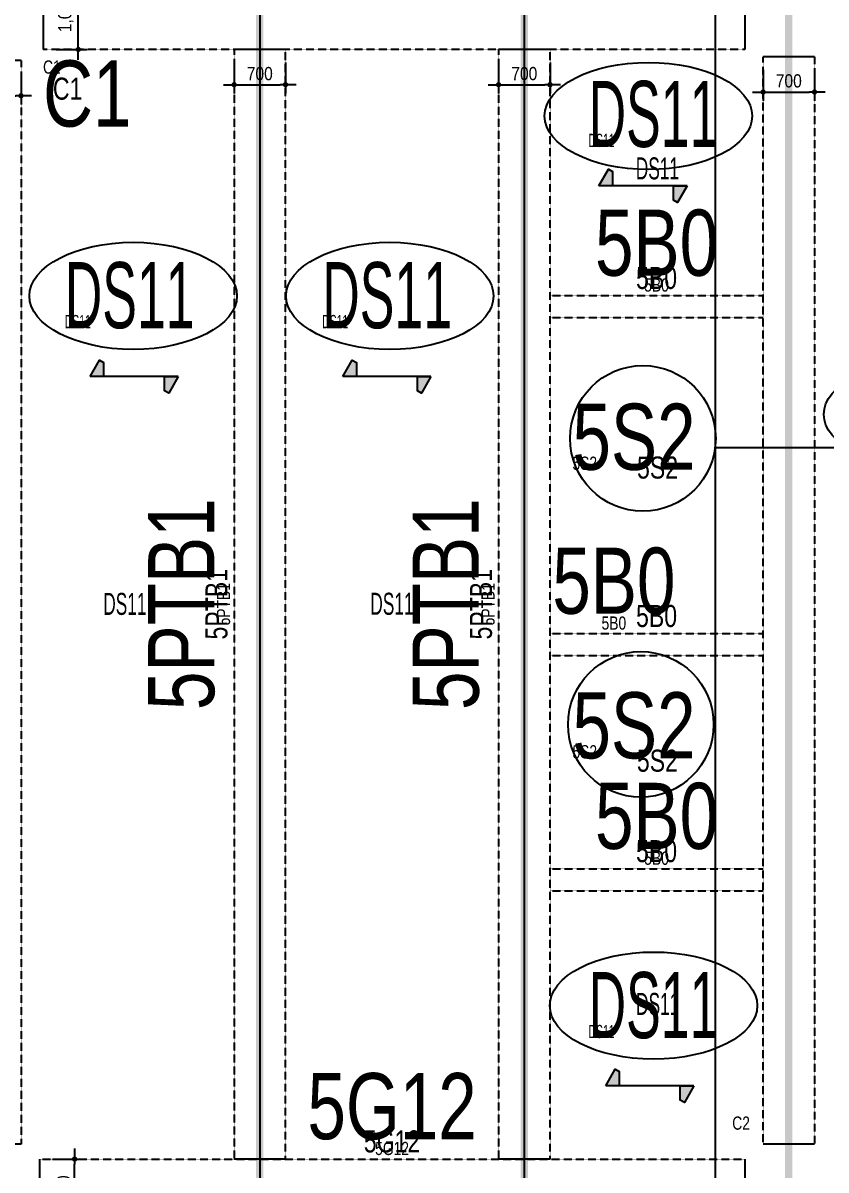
# Model space of a CAD drawing. Header units: millimetres. Extents: x 90970 to 179136, y 102485 to 153500.
# Drawn here: x 156730 to 167661, y 112355 to 127965 of the extents above; entities that cross this region are included whole.
import ezdxf
from ezdxf.enums import TextEntityAlignment as Align

# ---------------------------------------------------------------- set-up
doc = ezdxf.new("R2010")
doc.units = ezdxf.units.MM
doc.linetypes.add('HID', pattern=[2.3, 1.5, -0.8])
doc.linetypes.add('HIDDEN2', pattern=[0.1875, 0.125, -0.0625])
doc.layers.get('Defpoints').update_dxf_attribs({"color": 159})
for name, color, linetype in [('^DECK', 130, 'Continuous'), ('A-CEN', 1, 'Continuous'), ('BEAM-TEXT', 4, 'Continuous'), ('BEAM-TEXT @ 100', 4, 'Continuous'), ('BEAM-TEXT @ 300', 4, 'Continuous'), ('BEAM-TEXT @ 60', 4, 'Continuous'), ('COLUMN-TEXT', 2, 'Continuous'), ('COLUMN-TEXT @ 100', 2, 'Continuous'), ('COLUMN-TEXT @ 300', 2, 'Continuous'), ('COLUMN-TEXT @ 60', 2, 'Continuous'), ('DECK-PL', 4, 'Continuous'), ('DECK-SLAB', 4, 'Continuous'), ('DECK-SLAB @ 100', 4, 'Continuous'), ('DECK-SLAB @ 300', 4, 'Continuous'), ('DECK-SLAB @ 60', 4, 'Continuous'), ('GIRDER-TEXT', 7, 'Continuous'), ('GIRDER-TEXT @ 100', 7, 'Continuous'), ('GIRDER-TEXT @ 300', 7, 'Continuous'), ('GIRDER-TEXT @ 60', 7, 'Continuous'), ('PT', 251, 'Continuous'), ('TXT-SLAB', 6, 'Continuous'), ('TXT-SLAB @ 100', 6, 'Continuous'), ('TXT-SLAB @ 300', 6, 'Continuous'), ('TXT-SLAB @ 60', 6, 'Continuous'), ('보(beam)', 4, 'HID'), ('보(girder)', 7, 'HID')]:
    doc.layers.add(name, color=color, linetype=linetype)
doc.layers.add('NOPLOT', color=191, linetype='Continuous', plot=False)
doc.styles.add('Gdim', font='Dotum.ttf', dxfattribs={"width": 0.9})
doc.styles.add('Gtx', font='Dotum.ttf')
doc.dimstyles.new('Gdim200', dxfattribs={"dimscale": 200, "dimtxt": 3, "dimasz": 1.2, "dimexe": 2, "dimexo": 3, "dimgap": 1, "dimtad": 1, "dimdsep": 46, "dimlunit": 6, "dimtxsty": 'Gdim', "dimblk1": '_CIDOT', "dimblk2": '_CIDOT', "dimsah": 1, "dimcen": 2.5, "dimdle": 2, "dimclrd": 1, "dimclre": 1, "dimclrt": 3, "dimazin": 2, "dimtfac": 1, "dimtix": 1, "dimtmove": 2, "dimatfit": 3, "dimldrblk": '_CIDOT', "dimfxl": 0, "dimtolj": 1, "dimtzin": 0, "dimarcsym": 0})

# ---------------------------------------------------------------- blocks, each defined once
blk = doc.blocks.new('_CIDOT')
at = {"color": 0, "linetype": 'ByBlock'}
blk.add_line((2, 0), (-1, 0), dxfattribs=at)
at = {"color": 0, "linetype": 'ByBlock', "const_width": 0.5}
blk.add_lwpolyline([(-0.25, 0, 1), (0.25, 0, 1)], format="xyb", close=True, dxfattribs=at)
blk = doc.blocks.new('*D313')
at = {"layer": 'Defpoints', "color": 155, "lineweight": -2, "transparency": 16777216}
for p, q in [((-1725, 900), (-1305, 900)), ((-1425, -28), (-1425, 828)), ((-1725, -100), (-1305, -100))]:
    blk.add_line(p, q, dxfattribs=at)
at = {"layer": 'Defpoints', "color": 0, "transparency": 16777216}
for p in [(-1905, 900), (-1425, 900), (-1905, -100)]:
    blk.add_point(p, dxfattribs=at)
at = {"layer": 'Defpoints', "color": 155, "lineweight": -2, "transparency": 16777216, "xscale": 71.99999999999994, "yscale": 71.99999999999994, "zscale": 71.99999999999994}
for p, rotation in [((-1425, 900), 90), ((-1425, -100), 270)]:
    blk.add_blockref('_CIDOT', p, dxfattribs=dict(at, rotation=rotation))
at = {"layer": 'Defpoints', "color": 3, "transparency": 16777216, "insert": (-1593, 400), "char_height": 180, "attachment_point": 5, "rotation": 90, "style": 'Gdim'}
blk.add_mtext('\\A1;{\\C155;1,000}', dxfattribs=at)
blk = doc.blocks.new('*D315')
at = {"layer": 'Defpoints', "color": 155, "lineweight": -2, "transparency": 16777216}
for p, q in [((-1725, 800), (-1305, 800)), ((-1425, 72), (-1425, 728)), ((-1725, 0), (-1305, 0))]:
    blk.add_line(p, q, dxfattribs=at)
at = {"layer": 'Defpoints', "color": 0, "transparency": 16777216}
for p in [(-1905, 800), (-1425, 800), (-1905, 0)]:
    blk.add_point(p, dxfattribs=at)
at = {"layer": 'Defpoints', "color": 155, "lineweight": -2, "transparency": 16777216, "xscale": 71.99999999999994, "yscale": 71.99999999999994, "zscale": 71.99999999999994}
for p, rotation in [((-1425, 800), 90), ((-1425, 0), 270)]:
    blk.add_blockref('_CIDOT', p, dxfattribs=dict(at, rotation=rotation))
at = {"layer": 'Defpoints', "color": 3, "transparency": 16777216, "insert": (-1576, 400), "char_height": 180, "attachment_point": 5, "rotation": 90, "style": 'Gdim'}
blk.add_mtext('\\A1;{\\C155;800}', dxfattribs=at)
blk = doc.blocks.new('*U1050')
at = {"layer": 'GIRDER-TEXT @ 100', "style": 'Gtx', "width": 0.8}
blk.add_text('5G12', height=300, dxfattribs=at).set_placement((161754, 112505), align=Align.BOTTOM_CENTER)
at = {"layer": 'GIRDER-TEXT @ 300', "style": 'Gtx', "width": 0.8}
blk.add_text('5G12', height=900, dxfattribs=at).set_placement((161754, 112505), align=Align.BOTTOM_CENTER)
at = {"layer": 'GIRDER-TEXT @ 60', "style": 'Gtx', "width": 0.8}
blk.add_text('5G12', height=180, dxfattribs=at).set_placement((161754, 112505), align=Align.BOTTOM_CENTER)
blk = doc.blocks.new('*D277')
at = {"layer": 'Defpoints', "color": 155, "lineweight": -2, "transparency": 16777216}
for p, q in [((-1675, 750), (-1255, 750)), ((-1375, 122), (-1375, 678)), ((-1675, 50), (-1255, 50))]:
    blk.add_line(p, q, dxfattribs=at)
at = {"layer": 'Defpoints', "color": 0, "transparency": 16777216}
for p in [(-1855, 750), (-1375, 750), (-1855, 50)]:
    blk.add_point(p, dxfattribs=at)
at = {"layer": 'Defpoints', "color": 155, "lineweight": -2, "transparency": 16777216, "xscale": 71.99999999999994, "yscale": 71.99999999999994, "zscale": 71.99999999999994}
for p, rotation in [((-1375, 750), 90), ((-1375, 50), 270)]:
    blk.add_blockref('_CIDOT', p, dxfattribs=dict(at, rotation=rotation))
at = {"layer": 'Defpoints', "color": 3, "transparency": 16777216, "insert": (-1526, 400), "char_height": 180, "attachment_point": 5, "rotation": 90, "style": 'Gdim'}
blk.add_mtext('\\A1;{\\C155;700}', dxfattribs=at)
blk = doc.blocks.new('*D275')
at = {"layer": 'Defpoints', "color": 155, "lineweight": -2, "transparency": 16777216}
for p, q in [((-1725, 750), (-1305, 750)), ((-1425, 122), (-1425, 678)), ((-1725, 50), (-1305, 50))]:
    blk.add_line(p, q, dxfattribs=at)
at = {"layer": 'Defpoints', "color": 0, "transparency": 16777216}
for p in [(-1905, 750), (-1425, 750), (-1905, 50)]:
    blk.add_point(p, dxfattribs=at)
at = {"layer": 'Defpoints', "color": 155, "lineweight": -2, "transparency": 16777216, "xscale": 71.99999999999994, "yscale": 71.99999999999994, "zscale": 71.99999999999994}
for p, rotation in [((-1425, 750), 90), ((-1425, 50), 270)]:
    blk.add_blockref('_CIDOT', p, dxfattribs=dict(at, rotation=rotation))
at = {"layer": 'Defpoints', "color": 3, "transparency": 16777216, "insert": (-1576, 400), "char_height": 180, "attachment_point": 5, "rotation": 90, "style": 'Gdim'}
blk.add_mtext('\\A1;{\\C155;700}', dxfattribs=at)
blk = doc.blocks.new('*D281')
at = {"layer": 'Defpoints', "color": 155, "lineweight": -2, "transparency": 16777216}
for p, q in [((-888, 650), (-468, 650)), ((-588, 22), (-588, 578)), ((-888, -50), (-468, -50))]:
    blk.add_line(p, q, dxfattribs=at)
at = {"layer": 'Defpoints', "color": 0, "transparency": 16777216}
for p in [(-1068, 650), (-588, 650), (-1068, -50)]:
    blk.add_point(p, dxfattribs=at)
at = {"layer": 'Defpoints', "color": 155, "lineweight": -2, "transparency": 16777216, "xscale": 71.99999999999994, "yscale": 71.99999999999994, "zscale": 71.99999999999994}
for p, rotation in [((-588, 650), 90), ((-588, -50), 270)]:
    blk.add_blockref('_CIDOT', p, dxfattribs=dict(at, rotation=rotation))
at = {"layer": 'Defpoints', "color": 3, "transparency": 16777216, "insert": (-738, 300), "char_height": 180, "attachment_point": 5, "rotation": 90, "style": 'Gdim'}
blk.add_mtext('\\A1;{\\C155;700}', dxfattribs=at)
blk = doc.blocks.new('*U1179')
at = {"layer": 'BEAM-TEXT @ 100', "style": 'Gtx', "width": 0.8}
blk.add_text('5PTB1', height=300, rotation=90, dxfattribs=at).set_placement((159604, 120055), align=Align.BOTTOM_CENTER)
at = {"layer": 'BEAM-TEXT @ 300', "style": 'Gtx', "width": 0.8}
blk.add_text('5PTB1', height=900, rotation=90, dxfattribs=at).set_placement((159604, 120055), align=Align.BOTTOM_CENTER)
at = {"layer": 'BEAM-TEXT @ 60', "style": 'Gtx', "width": 0.8}
blk.add_text('5PTB1', height=180, rotation=90, dxfattribs=at).set_placement((159604, 120055), align=Align.BOTTOM_CENTER)
blk = doc.blocks.new('*U1180')
at = {"layer": 'BEAM-TEXT @ 100', "style": 'Gtx', "width": 0.8}
blk.add_text('5PTB1', height=300, rotation=90, dxfattribs=at).set_placement((163204, 120055), align=Align.BOTTOM_CENTER)
at = {"layer": 'BEAM-TEXT @ 300', "style": 'Gtx', "width": 0.8}
blk.add_text('5PTB1', height=900, rotation=90, dxfattribs=at).set_placement((163204, 120055), align=Align.BOTTOM_CENTER)
at = {"layer": 'BEAM-TEXT @ 60', "style": 'Gtx', "width": 0.8}
blk.add_text('5PTB1', height=180, rotation=90, dxfattribs=at).set_placement((163204, 120055), align=Align.BOTTOM_CENTER)
blk = doc.blocks.new('*U1204')
at = {"layer": 'BEAM-TEXT @ 100', "style": 'Gtx', "width": 0.8}
blk.add_text('5B0', height=300, dxfattribs=at).set_placement((165354, 116455), align=Align.BOTTOM_CENTER)
at = {"layer": 'BEAM-TEXT @ 300', "style": 'Gtx', "width": 0.8}
blk.add_text('5B0', height=900, dxfattribs=at).set_placement((165354, 116455), align=Align.BOTTOM_CENTER)
at = {"layer": 'BEAM-TEXT @ 60', "style": 'Gtx', "width": 0.8}
blk.add_text('5B0', height=180, dxfattribs=at).set_placement((165354, 116455), align=Align.BOTTOM_CENTER)
blk = doc.blocks.new('*U1205')
at = {"layer": 'BEAM-TEXT @ 100', "style": 'Gtx', "width": 0.8}
blk.add_text('5B0', height=300, dxfattribs=at).set_placement((165354, 119655), align=Align.BOTTOM_CENTER)
at = {"layer": 'BEAM-TEXT @ 300', "style": 'Gtx', "width": 0.8}
blk.add_text('5B0', height=900, dxfattribs=at).set_placement((164773, 119655), align=Align.BOTTOM_CENTER)
at = {"layer": 'BEAM-TEXT @ 60', "style": 'Gtx', "width": 0.8}
blk.add_text('5B0', height=180, dxfattribs=at).set_placement((164773, 119655), align=Align.BOTTOM_CENTER)
blk = doc.blocks.new('*U1206')
at = {"layer": 'BEAM-TEXT @ 100', "style": 'Gtx', "width": 0.8}
blk.add_text('5B0', height=300, dxfattribs=at).set_placement((165354, 124255), align=Align.BOTTOM_CENTER)
at = {"layer": 'BEAM-TEXT @ 300', "style": 'Gtx', "width": 0.8}
blk.add_text('5B0', height=900, dxfattribs=at).set_placement((165354, 124255), align=Align.BOTTOM_CENTER)
at = {"layer": 'BEAM-TEXT @ 60', "style": 'Gtx', "width": 0.8}
blk.add_text('5B0', height=180, dxfattribs=at).set_placement((165354, 124255), align=Align.BOTTOM_CENTER)
blk = doc.blocks.new('*U1229')
at = {"layer": 'COLUMN-TEXT @ 100', "color": 3, "style": 'Gtx', "width": 0.8}
blk.add_text('C1A', height=300, dxfattribs=at).set_placement((168024, 127223), align=Align.TOP_LEFT)
at = {"layer": 'COLUMN-TEXT @ 300', "color": 3, "style": 'Gtx', "width": 0.8}
blk.add_text('C1A', height=900, dxfattribs=at).set_placement((167754, 127505), align=Align.TOP_LEFT)
at = {"layer": 'COLUMN-TEXT @ 60', "color": 3, "style": 'Gtx', "width": 0.8}
blk.add_text('C1A', height=180, dxfattribs=at).set_placement((166284, 129094), align=Align.TOP_LEFT)
blk = doc.blocks.new('*U1230')
at = {"layer": 'COLUMN-TEXT @ 100', "color": 3, "style": 'Gtx', "width": 0.8}
blk.add_text('C1', height=300, dxfattribs=at).set_placement((157138, 127221), align=Align.TOP_LEFT)
at = {"layer": 'COLUMN-TEXT @ 300', "color": 3, "style": 'Gtx', "width": 0.8}
blk.add_text('C1', height=900, dxfattribs=at).set_placement((157004, 127455), align=Align.TOP_LEFT)
at = {"layer": 'COLUMN-TEXT @ 60', "color": 3, "style": 'Gtx', "width": 0.8}
blk.add_text('C1', height=180, dxfattribs=at).set_placement((157004, 127455), align=Align.TOP_LEFT)
blk = doc.blocks.new('*U1241')
at = {"layer": 'COLUMN-TEXT @ 100', "color": 3, "style": 'Gtx', "width": 0.8}
blk.add_text('C2', height=300, dxfattribs=at).set_placement((168073, 111287), align=Align.TOP_LEFT)
at = {"layer": 'COLUMN-TEXT @ 300', "color": 3, "style": 'Gtx', "width": 0.8}
blk.add_text('C2', height=900, dxfattribs=at).set_placement((167754, 111505), align=Align.TOP_LEFT)
at = {"layer": 'COLUMN-TEXT @ 60', "color": 3, "style": 'Gtx', "width": 0.8}
blk.add_text('C2', height=180, dxfattribs=at).set_placement((166384, 113084), align=Align.TOP_LEFT)
blk = doc.blocks.new('*U1259')
at = {"layer": 'TXT-SLAB @ 100', "style": 'Gtx', "width": 0.8}
blk.add_text('5S2', height=300, dxfattribs=at).set_placement((165088, 121765))
at = {"layer": 'TXT-SLAB @ 300', "style": 'Gtx', "width": 0.8}
blk.add_text('5S2', height=900, dxfattribs=at).set_placement((164209, 121884))
at = {"layer": 'TXT-SLAB @ 60', "style": 'Gtx', "width": 0.8}
blk.add_text('5S2', height=180, dxfattribs=at).set_placement((164209, 121884))
blk = doc.blocks.new('*U1260')
at = {"layer": 'TXT-SLAB @ 100', "style": 'Gtx', "width": 0.8}
blk.add_text('5S2', height=300, dxfattribs=at).set_placement((165086, 117776))
at = {"layer": 'TXT-SLAB @ 300', "style": 'Gtx', "width": 0.8}
blk.add_text('5S2', height=900, dxfattribs=at).set_placement((164209, 117957))
at = {"layer": 'TXT-SLAB @ 60', "style": 'Gtx', "width": 0.8}
blk.add_text('5S2', height=180, dxfattribs=at).set_placement((164209, 117957))
blk = doc.blocks.new('*U1306')
at = {"layer": 'DECK-SLAB @ 100', "style": 'Gtx', "width": 0.6}
blk.add_text('DS11', height=300, dxfattribs=at).set_placement((165071, 125836, 0))
at = {"layer": 'DECK-SLAB @ 300', "style": 'Gtx', "width": 0.6}
blk.add_text('DS11', height=900, dxfattribs=at).set_placement((164429, 126277, 0))
at = {"layer": 'DECK-SLAB @ 60', "style": 'Gtx', "width": 0.6}
blk.add_text('DS11', height=180, dxfattribs=at).set_placement((164429, 126277, 0))
blk = doc.blocks.new('*U1307')
at = {"layer": 'DECK-SLAB @ 100', "style": 'Gtx', "width": 0.6}
blk.add_text('DS11', height=300, dxfattribs=at).set_placement((165075, 114466, 0))
at = {"layer": 'DECK-SLAB @ 300', "style": 'Gtx', "width": 0.6}
blk.add_text('DS11', height=900, dxfattribs=at).set_placement((164429, 114150, 0))
at = {"layer": 'DECK-SLAB @ 60', "style": 'Gtx', "width": 0.6}
blk.add_text('DS11', height=180, dxfattribs=at).set_placement((164429, 114150, 0))
blk = doc.blocks.new('*U1322')
at = {"layer": 'DECK-SLAB @ 100', "style": 'Gtx', "width": 0.6}
blk.add_text('DS11', height=300, dxfattribs=at).set_placement((157823, 119910, 0))
at = {"layer": 'DECK-SLAB @ 300', "style": 'Gtx', "width": 0.6}
blk.add_text('DS11', height=900, dxfattribs=at).set_placement((157300, 123811, 0))
at = {"layer": 'DECK-SLAB @ 60', "style": 'Gtx', "width": 0.6}
blk.add_text('DS11', height=180, dxfattribs=at).set_placement((157300, 123811, 0))
blk = doc.blocks.new('*U1323')
at = {"layer": 'DECK-SLAB @ 100', "style": 'Gtx', "width": 0.6}
blk.add_text('DS11', height=300, dxfattribs=at).set_placement((161458, 119911, 0))
at = {"layer": 'DECK-SLAB @ 300', "style": 'Gtx', "width": 0.6}
blk.add_text('DS11', height=900, dxfattribs=at).set_placement((160804, 123811, 0))
at = {"layer": 'DECK-SLAB @ 60', "style": 'Gtx', "width": 0.6}
blk.add_text('DS11', height=180, dxfattribs=at).set_placement((160804, 123811, 0))
blk = doc.blocks.new('A$C58C40D4B')
at = {"layer": 'DECK-PL'}
for points in [[(600, 2), (471, 228), (415, 196), (415, 2)], [(-600, 2), (-471, -223), (-415, -192), (-415, 2)]]:
    blk.add_hatch(color=256, dxfattribs=at).paths.add_polyline_path(points)
blk.add_line((-600, 2), (600, 2), dxfattribs=at)
for points in [[(600, 2), (471, 228), (415, 196), (415, 2), (415, 2), (471, 2), (600, 2)], [(-600, 2), (-471, -223), (-415, -192), (-415, 2), (-415, 2), (-471, 2), (-600, 2)]]:
    blk.add_lwpolyline(points, dxfattribs=at)
blk = doc.blocks.new('*U314')
at = {"layer": 'Defpoints'}
for p, q in [((-1905.451, 900), (-1905.451, -100)), ((7644.549, 900), (7644.549, -100))]:
    blk.add_line(p, q, dxfattribs=at)
at = {"layer": '보(girder)'}
for p, q in [((-1905.451, 900), (7644.549, 900)), ((7644.549, -100), (-1905.451, -100))]:
    blk.add_line(p, q, dxfattribs=at)
at = {"layer": 'Defpoints'}
dim = blk.add_linear_dim(base=(-1425.451, 900), p1=(-1905.451, -100), p2=(-1905.451, 900), angle=90, text='{\\C155;<>}', dimstyle='Gdim200', override={"dimscale": 60, "dimzin": 8, "dimclrd": 155, "dimclre": 155}, dxfattribs=at)
dim.commit()
dim.dimension.update_dxf_attribs({"geometry": '*D313', "text_midpoint": (-1592.914, 400)})
blk = doc.blocks.new('*U316')
at = {"layer": 'Defpoints'}
for p, q in [((-1905.451, 800), (-1905.451, 0)), ((7694.549, 800), (7694.549, 0))]:
    blk.add_line(p, q, dxfattribs=at)
at = {"layer": '보(girder)'}
for p, q in [((-1905.451, 800), (7694.549, 800)), ((7694.549, 0), (-1905.451, 0))]:
    blk.add_line(p, q, dxfattribs=at)
at = {"layer": 'Defpoints'}
dim = blk.add_linear_dim(base=(-1425.451, 800), p1=(-1905.451, 0), p2=(-1905.451, 800), angle=90, text='{\\C155;<>}', dimstyle='Gdim200', override={"dimscale": 60, "dimzin": 8, "dimclrd": 155, "dimclre": 155}, dxfattribs=at)
dim.commit()
dim.dimension.update_dxf_attribs({"geometry": '*D315', "text_midpoint": (-1575.573, 400)})
blk = doc.blocks.new('*U278')
at = {"layer": 'Defpoints'}
for p, q in [((-1855.451, 750), (-1855.451, 50)), ((12894.549, 750), (12894.549, 50))]:
    blk.add_line(p, q, dxfattribs=at)
at = {"layer": '보(girder)'}
for p, q in [((-1855.451, 750), (12894.549, 750)), ((12894.549, 50), (-1855.451, 50))]:
    blk.add_line(p, q, dxfattribs=at)
at = {"layer": 'Defpoints'}
dim = blk.add_linear_dim(base=(-1375.451, 750), p1=(-1855.451, 50), p2=(-1855.451, 750), angle=90, text='{\\C155;<>}', dimstyle='Gdim200', override={"dimscale": 60, "dimzin": 8, "dimclrd": 155, "dimclre": 155}, dxfattribs=at)
dim.commit()
dim.dimension.update_dxf_attribs({"geometry": '*D277', "text_midpoint": (-1525.573, 400)})
blk = doc.blocks.new('*U276')
at = {"layer": 'Defpoints'}
for p, q in [((-1905.451, 750), (-1905.451, 50)), ((12894.549, 750), (12894.549, 50))]:
    blk.add_line(p, q, dxfattribs=at)
at = {"layer": '보(girder)'}
for p, q in [((-1905.451, 750), (12894.549, 750)), ((12894.549, 50), (-1905.451, 50))]:
    blk.add_line(p, q, dxfattribs=at)
at = {"layer": 'Defpoints'}
dim = blk.add_linear_dim(base=(-1425.451, 750), p1=(-1905.451, 50), p2=(-1905.451, 750), angle=90, text='{\\C155;<>}', dimstyle='Gdim200', override={"dimscale": 60, "dimzin": 8, "dimclrd": 155, "dimclre": 155}, dxfattribs=at)
dim.commit()
dim.dimension.update_dxf_attribs({"geometry": '*D275', "text_midpoint": (-1575.573, 400)})
blk = doc.blocks.new('*U282')
at = {"layer": 'Defpoints'}
for p, q in [((-1067.879, 650), (-1067.879, -50)), ((14032.121, 650), (14032.121, -50))]:
    blk.add_line(p, q, dxfattribs=at)
at = {"layer": '보(beam)'}
for p, q in [((14032.121, 650), (-1067.879, 650)), ((-1067.879, -50), (14032.121, -50))]:
    blk.add_line(p, q, dxfattribs=at)
at = {"layer": 'Defpoints'}
dim = blk.add_linear_dim(base=(-587.879, 650), p1=(-1067.879, -50), p2=(-1067.879, 650), angle=90, text='{\\C155;<>}', dimstyle='Gdim200', override={"dimscale": 60, "dimzin": 8, "dimclrd": 155, "dimclre": 155}, dxfattribs=at)
dim.commit()
dim.dimension.update_dxf_attribs({"geometry": '*D281', "text_midpoint": (-738.001, 300)})

msp = doc.modelspace()

# ---------------------------------------------------------------- linework, layer by layer
at = {"layer": '^DECK', "color": 0}
for centre in [(165168, 122312), (165140, 118419)]:
    msp.add_circle(centre, 991, dxfattribs=at)
for centre in [(165243, 126699), (158230, 124251), (161723, 124251), (169043, 122639), (165313, 114593)]:
    msp.add_ellipse(centre, major_axis=(1412, 0), ratio=0.516176, dxfattribs=at)
at = {"layer": 'A-CEN'}
for p, q in [((159954, 153500), (159954, 110772)), ((163554, 153500), (163554, 110772))]:
    msp.add_line(p, q, dxfattribs=at)
at = {"layer": 'NOPLOT', "elevation": 0}
for points in [[(166154, 150005), (178154, 150005), (178154, 122185), (166154, 122185)], [(166154, 130305), (178154, 130305), (178154, 102485), (166154, 102485)]]:
    msp.add_lwpolyline(points, close=True, dxfattribs=at)
at = {"layer": 'PT', "linetype": 'HIDDEN2', "ltscale": 10, "const_width": 100, "elevation": 0}
for points in [[(167154, 149305), (167154, 106905)], [(159954, 144805), (159954, 111405)], [(163554, 144805), (163554, 111405)]]:
    msp.add_lwpolyline(points, dxfattribs=at)
at = {"layer": '보(beam)', "linetype": 'HID'}
for p, q in [((163904, 124255), (166804, 124255)), ((163904, 123955), (166804, 123955)), ((163904, 119655), (166804, 119655)), ((163904, 119355), (166804, 119355)), ((163904, 116455), (166804, 116455)), ((163904, 116155), (166804, 116155))]:
    msp.add_line(p, q, dxfattribs=at)

# ---------------------------------------------------------------- block references
at = {"layer": 'BEAM-TEXT'}
for name in ['*U1206', '*U1179', '*U1180', '*U1205', '*U1204']:
    msp.add_blockref(name, (0, 0), dxfattribs=at)
at = {"layer": 'COLUMN-TEXT'}
for name in ['*U1229', '*U1230', '*U1241']:
    msp.add_blockref(name, (0, 0), dxfattribs=at)
at = {"layer": 'DECK-PL', "xscale": -1}
for p in [(165169, 125747), (158243, 123150), (161684, 123150), (165262, 113498)]:
    msp.add_blockref('A$C58C40D4B', p, dxfattribs=at)
at = {"layer": 'DECK-SLAB'}
for name in ['*U1306', '*U1322', '*U1323', '*U1307']:
    msp.add_blockref(name, (0, 0), dxfattribs=at)
at = {"layer": 'GIRDER-TEXT'}
msp.add_blockref('*U1050', (0, 0), dxfattribs=at)
at = {"layer": 'TXT-SLAB'}
for name in ['*U1259', '*U1260']:
    msp.add_blockref(name, (0, 0), dxfattribs=at)
at = {"layer": '보(beam)', "rotation": 270}
for p in [(159654, 126537), (163254, 126537)]:
    msp.add_blockref('*U282', p, dxfattribs=at)
at = {"layer": '보(girder)'}
for name, p in [('*U314', (158909, 127705)), ('*U316', (158859, 111705))]:
    msp.add_blockref(name, p, dxfattribs=at)
at = {"layer": '보(girder)', "rotation": 270}
for name, p in [('*U278', (155954, 125600)), ('*U276', (166754, 125600))]:
    msp.add_blockref(name, p, dxfattribs=at)

doc.saveas('drawing.dxf')
